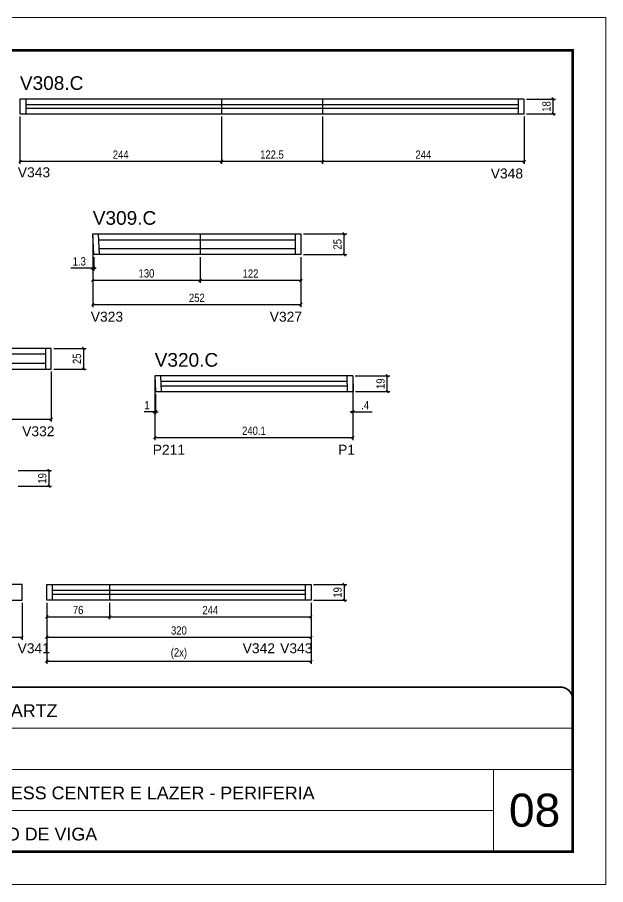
# Model space of a CAD drawing. Extents: x 3245 to 12416, y 917 to 10295.
# Drawn here: x 8786 to 9499, y 7809 to 8859 of the extents above; entities that cross this region are included whole.
import ezdxf

# ---------------------------------------------------------------- set-up
doc = ezdxf.new("R2010")
doc.units = 0
doc.linetypes.add('CONTINUO', pattern=[0])
doc.linetypes.add('DASHED', pattern=[0.75, 0.5, -0.25])
for name, color, linetype in [('5', 5, 'Continuous'), ('COTA', 241, 'Continuous'), ('NOMENCLATURA', 7, 'Continuous'), ('Painéis', 200, 'Continuous'), ('SARR_2.2x7', 40, 'Continuous')]:
    doc.layers.add(name, color=color, linetype=linetype)
for name, color, linetype, lineweight in [('CARIMBO', 255, 'Continuous', 9), ('Folhas', 255, 'Continuous', 9), ('SARRAFO DE PRESSAO', 251, 'DASHED', 9)]:
    doc.layers.add(name, color=color, linetype=linetype, lineweight=lineweight)
doc.styles.add('ARIAL', font='arial.ttf')
doc.styles.add('COTA TECNICA', font='techl___.ttf', dxfattribs={"height": 10})
doc.styles.add('COTA TECNICA-50', font='techl___.ttf', dxfattribs={"height": 10})
doc.styles.get("Standard").update_dxf_attribs({"font": 'arial.ttf'})
doc.dimstyles.new('COTA PAINEL-50', dxfattribs={"dimtxt": 10, "dimasz": 3, "dimexe": 3, "dimexo": 3, "dimgap": 3, "dimtad": 1, "dimdec": 1, "dimzin": 12, "dimdsep": 46, "dimtxsty": 'COTA TECNICA-50', "dimblk1": 'OBLIQUE', "dimblk2": 'OBLIQUE', "dimsah": 1, "dimcen": 0.9, "dimclrd": 4, "dimclre": 4, "dimclrt": 240, "dimadec": 1, "dimazin": 3, "dimtfac": 1, "dimtdec": 1, "dimtmove": 0, "dimatfit": 3, "dimfxl": 1, "dimtolj": 1, "dimtzin": 12, "dimarcsym": 0})
doc.dimstyles.new('PAINEL', dxfattribs={"dimtxt": 10, "dimasz": 3, "dimexe": 3, "dimexo": 3, "dimgap": 3, "dimtad": 1, "dimdec": 1, "dimzin": 12, "dimdsep": 46, "dimtxsty": 'COTA TECNICA', "dimblk1": 'OBLIQUE', "dimblk2": 'OBLIQUE', "dimsah": 1, "dimcen": 0.9, "dimclrd": 4, "dimclre": 4, "dimclrt": 240, "dimadec": 1, "dimazin": 3, "dimtfac": 1, "dimtdec": 1, "dimtmove": 0, "dimatfit": 3, "dimfxl": 1, "dimtolj": 1, "dimtzin": 12, "dimarcsym": 0})

# ---------------------------------------------------------------- blocks, each defined once
blk = doc.blocks.new('9999999999')
at = {"color": 30, "linetype": 'CONTINUO'}
for p, q in [((98564.6, 34379.6), (99584, 34379.6)), ((98564.6, 34329.8), (99488, 34329.8)), ((99584, 34329.8), (99488, 34329.8)), ((99488, 34329.8), (99488, 34230.2)), ((98564.6, 34280), (99488, 34280))]:
    blk.add_line(p, q, dxfattribs=at)
at = {"color": 30, "linetype": 'CONTINUO', "const_width": 2}
blk.add_lwpolyline([(99584, 34230.2), (99584, 34414.4, 0.414214), (99569, 34429.4), (98229, 34429.4, 0.414214), (98214, 34414.4), (98214, 34245.2, 0.414214), (98229, 34230.2), (99584, 34230.2)], format="xyb", dxfattribs=at)
at = {"layer": 'Folhas'}
blk.add_lwpolyline([(98139, 34190.2), (99624, 34190.2), (99624, 35240.2), (98139, 35240.2)], close=True, dxfattribs=at)
at = {"layer": 'Folhas', "color": 30, "const_width": 3}
blk.add_lwpolyline([(98214, 34230.2), (99584, 34230.2), (99584, 35200.2), (98214, 35200.2)], close=True, dxfattribs=at)
at = {"color": 7, "linetype": 'Continuous', "ltscale": 5, "style": 'ARIAL'}
for s, height, p in [('SCHWARTZ', 15.48, (98837.7, 34393.1)), ('BUSINESS CENTER E LAZER - PERIFERIA', 15.483, (98837.7, 34293.5)), ('FUNDO DE VIGA', 15.483, (98837.7, 34243.7))]:
    blk.add_text(s, height=height, dxfattribs=at).set_placement(p)
blk = doc.blocks.new('_Oblique')
at = {"color": 0, "linetype": 'ByBlock', "lineweight": -2}
blk.add_line((-0.5, -0.5), (0.5, 0.5), dxfattribs=at)
blk = doc.blocks.new('*D796')
at = {"layer": 'COTA', "color": 4, "linetype": 'ByBlock', "lineweight": -2, "transparency": 16777216}
for p, q in [((8789.6, 8738.8), (8789.6, 8681.4)), ((9033.6, 8738.8), (9033.6, 8681.4)), ((8789.6, 8684.4), (9033.6, 8684.4))]:
    blk.add_line(p, q, dxfattribs=at)
at = {"layer": 'Defpoints', "color": 0, "linetype": 'ByBlock', "transparency": 16777216}
for p in [(8789.6, 8741.8), (9033.6, 8741.8), (9033.6, 8684.4)]:
    blk.add_point(p, dxfattribs=at)
at = {"layer": 'COTA', "color": 4, "linetype": 'ByBlock', "lineweight": -2, "transparency": 16777216, "xscale": 3, "yscale": 3, "zscale": 3, "rotation": 180}
blk.add_blockref('_Oblique', (8789.6, 8684.4), dxfattribs=at)
at = {"layer": 'COTA', "color": 4, "linetype": 'ByBlock', "lineweight": -2, "transparency": 16777216, "xscale": 3, "yscale": 3, "zscale": 3}
blk.add_blockref('_Oblique', (9033.6, 8684.4), dxfattribs=at)
at = {"layer": 'COTA', "color": 240, "linetype": 'ByBlock', "transparency": 16777216, "insert": (8911.6, 8692.5), "char_height": 10, "attachment_point": 5, "style": 'COTA TECNICA-50'}
blk.add_mtext('\\A1;244', dxfattribs=at)
blk = doc.blocks.new('*D802')
at = {"layer": 'COTA', "color": 4, "linetype": 'ByBlock', "lineweight": -2, "transparency": 16777216}
for p, q in [((9033.6, 8738.8), (9033.6, 8681.4)), ((9156.1, 8738.8), (9156.1, 8681.4)), ((9033.6, 8684.4), (9156.1, 8684.4))]:
    blk.add_line(p, q, dxfattribs=at)
at = {"layer": 'Defpoints', "color": 0, "linetype": 'ByBlock', "transparency": 16777216}
for p in [(9033.6, 8741.8), (9156.1, 8741.8), (9156.1, 8684.4)]:
    blk.add_point(p, dxfattribs=at)
at = {"layer": 'COTA', "color": 4, "linetype": 'ByBlock', "lineweight": -2, "transparency": 16777216, "xscale": 3, "yscale": 3, "zscale": 3, "rotation": 180}
blk.add_blockref('_Oblique', (9033.6, 8684.4), dxfattribs=at)
at = {"layer": 'COTA', "color": 4, "linetype": 'ByBlock', "lineweight": -2, "transparency": 16777216, "xscale": 3, "yscale": 3, "zscale": 3}
blk.add_blockref('_Oblique', (9156.1, 8684.4), dxfattribs=at)
at = {"layer": 'COTA', "color": 240, "linetype": 'ByBlock', "transparency": 16777216, "insert": (9094.8, 8692.5), "char_height": 10, "attachment_point": 5, "style": 'COTA TECNICA-50'}
blk.add_mtext('\\A1;122.5', dxfattribs=at)
blk = doc.blocks.new('*D803')
at = {"layer": 'COTA', "color": 4, "linetype": 'ByBlock', "lineweight": -2, "transparency": 16777216}
for p, q in [((9156.1, 8738.8), (9156.1, 8681.4)), ((9400.1, 8738.8), (9400.1, 8681.4)), ((9156.1, 8684.4), (9400.1, 8684.4))]:
    blk.add_line(p, q, dxfattribs=at)
at = {"layer": 'Defpoints', "color": 0, "linetype": 'ByBlock', "transparency": 16777216}
for p in [(9156.1, 8741.8), (9400.1, 8741.8), (9400.1, 8684.4)]:
    blk.add_point(p, dxfattribs=at)
at = {"layer": 'COTA', "color": 4, "linetype": 'ByBlock', "lineweight": -2, "transparency": 16777216, "xscale": 3, "yscale": 3, "zscale": 3, "rotation": 180}
blk.add_blockref('_Oblique', (9156.1, 8684.4), dxfattribs=at)
at = {"layer": 'COTA', "color": 4, "linetype": 'ByBlock', "lineweight": -2, "transparency": 16777216, "xscale": 3, "yscale": 3, "zscale": 3}
blk.add_blockref('_Oblique', (9400.1, 8684.4), dxfattribs=at)
at = {"layer": 'COTA', "color": 240, "linetype": 'ByBlock', "transparency": 16777216, "insert": (9278.1, 8692.5), "char_height": 10, "attachment_point": 5, "style": 'COTA TECNICA-50'}
blk.add_mtext('\\A1;244', dxfattribs=at)
blk = doc.blocks.new('*D804')
at = {"layer": 'COTA', "color": 4, "linetype": 'ByBlock', "lineweight": -2, "transparency": 16777216}
for p, q in [((9403.1, 8759.8), (9438.3, 8759.8)), ((9435.3, 8741.8), (9435.3, 8759.8)), ((9403.1, 8741.8), (9438.3, 8741.8))]:
    blk.add_line(p, q, dxfattribs=at)
at = {"layer": 'Defpoints', "color": 0, "linetype": 'ByBlock', "transparency": 16777216}
for p in [(9400.1, 8759.8), (9435.3, 8759.8), (9400.1, 8741.8)]:
    blk.add_point(p, dxfattribs=at)
at = {"layer": 'COTA', "color": 4, "linetype": 'ByBlock', "lineweight": -2, "transparency": 16777216, "xscale": 3, "yscale": 3, "zscale": 3}
for p, rotation in [((9435.3, 8759.8), 90), ((9435.3, 8741.8), 270)]:
    blk.add_blockref('_Oblique', p, dxfattribs=dict(at, rotation=rotation))
at = {"layer": 'COTA', "color": 240, "linetype": 'ByBlock', "transparency": 16777216, "insert": (9427.2, 8750.8), "char_height": 10, "attachment_point": 5, "rotation": 90, "style": 'COTA TECNICA-50'}
blk.add_mtext('\\A1;18', dxfattribs=at)
blk = doc.blocks.new('*D818')
at = {"layer": 'COTA', "color": 4, "linetype": 'ByBlock', "lineweight": -2, "transparency": 16777216}
for p, q in [((8671.5, 8429.9), (8671.5, 8369.3)), ((8827.5, 8429.9), (8827.5, 8369.3)), ((8671.5, 8372.3), (8827.5, 8372.3))]:
    blk.add_line(p, q, dxfattribs=at)
at = {"layer": 'Defpoints', "color": 0, "linetype": 'ByBlock', "transparency": 16777216}
for p in [(8671.5, 8432.9), (8827.5, 8432.9), (8827.5, 8372.3)]:
    blk.add_point(p, dxfattribs=at)
at = {"layer": 'COTA', "color": 4, "linetype": 'ByBlock', "lineweight": -2, "transparency": 16777216, "xscale": 3, "yscale": 3, "zscale": 3, "rotation": 180}
blk.add_blockref('_Oblique', (8671.5, 8372.3), dxfattribs=at)
at = {"layer": 'COTA', "color": 4, "linetype": 'ByBlock', "lineweight": -2, "transparency": 16777216, "xscale": 3, "yscale": 3, "zscale": 3}
blk.add_blockref('_Oblique', (8827.5, 8372.3), dxfattribs=at)
at = {"layer": 'COTA', "color": 240, "linetype": 'ByBlock', "transparency": 16777216, "insert": (8749.5, 8380.4), "char_height": 10, "attachment_point": 5, "style": 'COTA TECNICA-50'}
blk.add_mtext('\\A1;156', dxfattribs=at)
blk = doc.blocks.new('*D819')
at = {"layer": 'COTA', "color": 4, "linetype": 'ByBlock', "lineweight": -2, "transparency": 16777216}
for p, q in [((8830.5, 8457.9), (8869.8, 8457.9)), ((8866.8, 8432.9), (8866.8, 8457.9)), ((8830.5, 8432.9), (8869.8, 8432.9))]:
    blk.add_line(p, q, dxfattribs=at)
at = {"layer": 'Defpoints', "color": 0, "linetype": 'ByBlock', "transparency": 16777216}
for p in [(8827.5, 8457.9), (8866.8, 8457.9), (8827.5, 8432.9)]:
    blk.add_point(p, dxfattribs=at)
at = {"layer": 'COTA', "color": 4, "linetype": 'ByBlock', "lineweight": -2, "transparency": 16777216, "xscale": 3, "yscale": 3, "zscale": 3}
for p, rotation in [((8866.8, 8457.9), 90), ((8866.8, 8432.9), 270)]:
    blk.add_blockref('_Oblique', p, dxfattribs=dict(at, rotation=rotation))
at = {"layer": 'COTA', "color": 240, "linetype": 'ByBlock', "transparency": 16777216, "insert": (8858.7, 8445.4), "char_height": 10, "attachment_point": 5, "rotation": 90, "style": 'COTA TECNICA-50'}
blk.add_mtext('\\A1;25', dxfattribs=at)
blk = doc.blocks.new('*D827')
at = {"layer": 'COTA', "color": 4, "linetype": 'ByBlock', "lineweight": -2, "transparency": 16777216}
for p, q in [((8548.2, 8150), (8548.2, 8105.2)), ((8792.2, 8150), (8792.2, 8105.2)), ((8548.2, 8108.2), (8792.2, 8108.2))]:
    blk.add_line(p, q, dxfattribs=at)
at = {"layer": 'Defpoints', "color": 0, "linetype": 'ByBlock', "transparency": 16777216}
for p in [(8548.2, 8153), (8792.2, 8153), (8792.2, 8108.2)]:
    blk.add_point(p, dxfattribs=at)
at = {"layer": 'COTA', "color": 4, "linetype": 'ByBlock', "lineweight": -2, "transparency": 16777216, "xscale": 3, "yscale": 3, "zscale": 3, "rotation": 180}
blk.add_blockref('_Oblique', (8548.2, 8108.2), dxfattribs=at)
at = {"layer": 'COTA', "color": 4, "linetype": 'ByBlock', "lineweight": -2, "transparency": 16777216, "xscale": 3, "yscale": 3, "zscale": 3}
blk.add_blockref('_Oblique', (8792.2, 8108.2), dxfattribs=at)
at = {"layer": 'COTA', "color": 240, "linetype": 'ByBlock', "transparency": 16777216, "insert": (8670.2, 8116.2), "char_height": 10, "attachment_point": 5, "style": 'COTA TECNICA-50'}
blk.add_mtext('\\A1;244', dxfattribs=at)
blk = doc.blocks.new('*D821')
at = {"layer": 'COTA', "color": 4, "lineweight": -2, "transparency": 16777216}
for p, q in [((8787.6, 8310.1), (8827.8, 8310.1)), ((8824.8, 8310.1), (8824.8, 8291.1)), ((8787.6, 8291.1), (8827.8, 8291.1))]:
    blk.add_line(p, q, dxfattribs=at)
at = {"layer": 'Defpoints', "color": 0, "transparency": 16777216}
for p in [(8784.6, 8310.1), (8784.6, 8291.1), (8824.8, 8291.1)]:
    blk.add_point(p, dxfattribs=at)
at = {"layer": 'COTA', "color": 4, "lineweight": -2, "transparency": 16777216, "xscale": 3, "yscale": 3, "zscale": 3}
for p, rotation in [((8824.8, 8310.1), 90), ((8824.8, 8291.1), 270)]:
    blk.add_blockref('_Oblique', p, dxfattribs=dict(at, rotation=rotation))
at = {"layer": 'COTA', "color": 240, "transparency": 16777216, "insert": (8816.7, 8300.6), "char_height": 10, "attachment_point": 5, "rotation": 90, "style": 'COTA TECNICA'}
blk.add_mtext('\\A1;19', dxfattribs=at)
blk = doc.blocks.new('*D831')
at = {"layer": 'COTA', "color": 4, "linetype": 'ByBlock', "lineweight": -2, "transparency": 16777216}
for p, q in [((8822.2, 8150), (8822.2, 8105.2)), ((9142.1, 8150), (9142.1, 8105.2)), ((8822.2, 8108.2), (9142.1, 8108.2))]:
    blk.add_line(p, q, dxfattribs=at)
at = {"layer": 'Defpoints', "color": 0, "linetype": 'ByBlock', "transparency": 16777216}
for p in [(8822.2, 8153), (9142.1, 8153), (9142.1, 8108.2)]:
    blk.add_point(p, dxfattribs=at)
at = {"layer": 'COTA', "color": 4, "linetype": 'ByBlock', "lineweight": -2, "transparency": 16777216, "xscale": 3, "yscale": 3, "zscale": 3, "rotation": 180}
blk.add_blockref('_Oblique', (8822.2, 8108.2), dxfattribs=at)
at = {"layer": 'COTA', "color": 4, "linetype": 'ByBlock', "lineweight": -2, "transparency": 16777216, "xscale": 3, "yscale": 3, "zscale": 3}
blk.add_blockref('_Oblique', (9142.1, 8108.2), dxfattribs=at)
at = {"layer": 'COTA', "color": 240, "linetype": 'ByBlock', "transparency": 16777216, "insert": (8982.1, 8116.4), "char_height": 10, "attachment_point": 5, "style": 'COTA TECNICA-50'}
blk.add_mtext('\\A1;320', dxfattribs=at)
blk = doc.blocks.new('*D832')
at = {"layer": 'COTA', "color": 4, "linetype": 'ByBlock', "lineweight": -2, "transparency": 16777216}
for p, q in [((8822.2, 8150), (8822.2, 8130)), ((8898.1, 8150), (8898.1, 8130)), ((8822.2, 8133), (8898.1, 8133))]:
    blk.add_line(p, q, dxfattribs=at)
at = {"layer": 'Defpoints', "color": 0, "linetype": 'ByBlock', "transparency": 16777216}
for p in [(8822.2, 8153), (8898.1, 8153), (8898.1, 8133)]:
    blk.add_point(p, dxfattribs=at)
at = {"layer": 'COTA', "color": 4, "linetype": 'ByBlock', "lineweight": -2, "transparency": 16777216, "xscale": 3, "yscale": 3, "zscale": 3, "rotation": 180}
blk.add_blockref('_Oblique', (8822.2, 8133), dxfattribs=at)
at = {"layer": 'COTA', "color": 4, "linetype": 'ByBlock', "lineweight": -2, "transparency": 16777216, "xscale": 3, "yscale": 3, "zscale": 3}
blk.add_blockref('_Oblique', (8898.1, 8133), dxfattribs=at)
at = {"layer": 'COTA', "color": 240, "linetype": 'ByBlock', "transparency": 16777216, "insert": (8860.1, 8141.1), "char_height": 10, "attachment_point": 5, "style": 'COTA TECNICA-50'}
blk.add_mtext('\\A1;76', dxfattribs=at)
blk = doc.blocks.new('*D833')
at = {"layer": 'COTA', "color": 4, "linetype": 'ByBlock', "lineweight": -2, "transparency": 16777216}
for p, q in [((8898.1, 8150), (8898.1, 8130)), ((9142.1, 8150), (9142.1, 8130)), ((8898.1, 8133), (9142.1, 8133))]:
    blk.add_line(p, q, dxfattribs=at)
at = {"layer": 'Defpoints', "color": 0, "linetype": 'ByBlock', "transparency": 16777216}
for p in [(8898.1, 8153), (9142.1, 8153), (9142.1, 8133)]:
    blk.add_point(p, dxfattribs=at)
at = {"layer": 'COTA', "color": 4, "linetype": 'ByBlock', "lineweight": -2, "transparency": 16777216, "xscale": 3, "yscale": 3, "zscale": 3, "rotation": 180}
blk.add_blockref('_Oblique', (8898.1, 8133), dxfattribs=at)
at = {"layer": 'COTA', "color": 4, "linetype": 'ByBlock', "lineweight": -2, "transparency": 16777216, "xscale": 3, "yscale": 3, "zscale": 3}
blk.add_blockref('_Oblique', (9142.1, 8133), dxfattribs=at)
at = {"layer": 'COTA', "color": 240, "linetype": 'ByBlock', "transparency": 16777216, "insert": (9020.1, 8141.1), "char_height": 10, "attachment_point": 5, "style": 'COTA TECNICA-50'}
blk.add_mtext('\\A1;244', dxfattribs=at)
blk = doc.blocks.new('*D822')
at = {"layer": 'COTA', "color": 4, "lineweight": -2, "transparency": 16777216}
for p, q in [((9145.1, 8172), (9185.3, 8172)), ((9182.3, 8172), (9182.3, 8153)), ((9145.1, 8153), (9185.3, 8153))]:
    blk.add_line(p, q, dxfattribs=at)
at = {"layer": 'Defpoints', "color": 0, "transparency": 16777216}
for p in [(9142.1, 8172), (9142.1, 8153), (9182.3, 8153)]:
    blk.add_point(p, dxfattribs=at)
at = {"layer": 'COTA', "color": 4, "lineweight": -2, "transparency": 16777216, "xscale": 3, "yscale": 3, "zscale": 3}
for p, rotation in [((9182.3, 8172), 90), ((9182.3, 8153), 270)]:
    blk.add_blockref('_Oblique', p, dxfattribs=dict(at, rotation=rotation))
at = {"layer": 'COTA', "color": 240, "transparency": 16777216, "insert": (9174.3, 8162.5), "char_height": 10, "attachment_point": 5, "rotation": 90, "style": 'COTA TECNICA'}
blk.add_mtext('\\A1;19', dxfattribs=at)
blk = doc.blocks.new('*D834')
at = {"layer": 'COTA', "color": 4, "lineweight": -2, "transparency": 16777216}
for p, q in [((8822.2, 8150), (8822.2, 8076.1)), ((9142.1, 8150), (9142.1, 8076.1)), ((8822.2, 8079.1), (9142.1, 8079.1))]:
    blk.add_line(p, q, dxfattribs=at)
at = {"layer": 'Defpoints', "color": 0, "transparency": 16777216}
for p in [(8822.2, 8153), (9142.1, 8153), (9142.1, 8079.1)]:
    blk.add_point(p, dxfattribs=at)
at = {"layer": 'COTA', "color": 4, "lineweight": -2, "transparency": 16777216, "xscale": 3, "yscale": 3, "zscale": 3, "rotation": 180}
blk.add_blockref('_Oblique', (8822.2, 8079.1), dxfattribs=at)
at = {"layer": 'COTA', "color": 4, "lineweight": -2, "transparency": 16777216, "xscale": 3, "yscale": 3, "zscale": 3}
blk.add_blockref('_Oblique', (9142.1, 8079.1), dxfattribs=at)
at = {"layer": 'COTA', "color": 240, "transparency": 16777216, "insert": (8982.1, 8088.4), "char_height": 10, "attachment_point": 5, "style": 'COTA TECNICA'}
blk.add_mtext('\\A1;(2x)', dxfattribs=at)
blk = doc.blocks.new('*D835')
at = {"layer": 'COTA', "color": 4, "linetype": 'ByBlock', "lineweight": -2, "transparency": 16777216}
for p, q in [((8877.8, 8593.5), (8877.8, 8508)), ((9129.8, 8568.5), (9129.8, 8508)), ((8877.8, 8511), (9129.8, 8511))]:
    blk.add_line(p, q, dxfattribs=at)
at = {"layer": 'Defpoints', "color": 0, "linetype": 'ByBlock', "transparency": 16777216}
for p in [(8877.8, 8596.5), (9129.8, 8571.5), (9129.8, 8511)]:
    blk.add_point(p, dxfattribs=at)
at = {"layer": 'COTA', "color": 4, "linetype": 'ByBlock', "lineweight": -2, "transparency": 16777216, "xscale": 3, "yscale": 3, "zscale": 3, "rotation": 180}
blk.add_blockref('_Oblique', (8877.8, 8511), dxfattribs=at)
at = {"layer": 'COTA', "color": 4, "linetype": 'ByBlock', "lineweight": -2, "transparency": 16777216, "xscale": 3, "yscale": 3, "zscale": 3}
blk.add_blockref('_Oblique', (9129.8, 8511), dxfattribs=at)
at = {"layer": 'COTA', "color": 240, "linetype": 'ByBlock', "transparency": 16777216, "insert": (9003.8, 8519.1), "char_height": 10, "attachment_point": 5, "style": 'COTA TECNICA-50'}
blk.add_mtext('\\A1;252', dxfattribs=at)
blk = doc.blocks.new('*D836')
at = {"layer": 'COTA', "color": 4, "linetype": 'ByBlock', "lineweight": -2, "transparency": 16777216}
for p, q in [((8877.8, 8593.5), (8877.8, 8552)), ((8879.1, 8568.5), (8879.1, 8552)), ((8877.8, 8555), (8851.2, 8555)), ((8879.1, 8555), (8877.8, 8555)), ((8879.1, 8555), (8882.1, 8555))]:
    blk.add_line(p, q, dxfattribs=at)
at = {"layer": 'Defpoints', "color": 0, "linetype": 'ByBlock', "transparency": 16777216}
for p in [(8877.8, 8596.5), (8879.1, 8571.5), (8877.8, 8555)]:
    blk.add_point(p, dxfattribs=at)
at = {"layer": 'COTA', "color": 4, "linetype": 'ByBlock', "lineweight": -2, "transparency": 16777216, "xscale": 3, "yscale": 3, "zscale": 3}
blk.add_blockref('_Oblique', (8877.8, 8555), dxfattribs=at)
at = {"layer": 'COTA', "color": 4, "linetype": 'ByBlock', "lineweight": -2, "transparency": 16777216, "xscale": 3, "yscale": 3, "zscale": 3, "rotation": 180}
blk.add_blockref('_Oblique', (8879.1, 8555), dxfattribs=at)
at = {"layer": 'COTA', "color": 240, "linetype": 'ByBlock', "transparency": 16777216, "insert": (8861.5, 8563.2), "char_height": 10, "attachment_point": 5, "style": 'COTA TECNICA-50'}
blk.add_mtext('\\A1;1.3', dxfattribs=at)
blk = doc.blocks.new('*D837')
at = {"layer": 'COTA', "color": 4, "linetype": 'ByBlock', "lineweight": -2, "transparency": 16777216}
for p, q in [((8877.8, 8593.5), (8877.8, 8537.4)), ((9007.8, 8568.5), (9007.8, 8537.4)), ((8877.8, 8540.4), (9007.8, 8540.4))]:
    blk.add_line(p, q, dxfattribs=at)
at = {"layer": 'Defpoints', "color": 0, "linetype": 'ByBlock', "transparency": 16777216}
for p in [(8877.8, 8596.5), (9007.8, 8571.5), (9007.8, 8540.4)]:
    blk.add_point(p, dxfattribs=at)
at = {"layer": 'COTA', "color": 4, "linetype": 'ByBlock', "lineweight": -2, "transparency": 16777216, "xscale": 3, "yscale": 3, "zscale": 3, "rotation": 180}
blk.add_blockref('_Oblique', (8877.8, 8540.4), dxfattribs=at)
at = {"layer": 'COTA', "color": 4, "linetype": 'ByBlock', "lineweight": -2, "transparency": 16777216, "xscale": 3, "yscale": 3, "zscale": 3}
blk.add_blockref('_Oblique', (9007.8, 8540.4), dxfattribs=at)
at = {"layer": 'COTA', "color": 240, "linetype": 'ByBlock', "transparency": 16777216, "insert": (8942.8, 8548.7), "char_height": 10, "attachment_point": 5, "style": 'COTA TECNICA-50'}
blk.add_mtext('\\A1;130', dxfattribs=at)
blk = doc.blocks.new('*D838')
at = {"layer": 'COTA', "color": 4, "linetype": 'ByBlock', "lineweight": -2, "transparency": 16777216}
for p, q in [((9007.8, 8568.5), (9007.8, 8537.4)), ((9129.8, 8568.5), (9129.8, 8537.4)), ((9007.8, 8540.4), (9129.8, 8540.4))]:
    blk.add_line(p, q, dxfattribs=at)
at = {"layer": 'Defpoints', "color": 0, "linetype": 'ByBlock', "transparency": 16777216}
for p in [(9007.8, 8571.5), (9129.8, 8571.5), (9129.8, 8540.4)]:
    blk.add_point(p, dxfattribs=at)
at = {"layer": 'COTA', "color": 4, "linetype": 'ByBlock', "lineweight": -2, "transparency": 16777216, "xscale": 3, "yscale": 3, "zscale": 3, "rotation": 180}
blk.add_blockref('_Oblique', (9007.8, 8540.4), dxfattribs=at)
at = {"layer": 'COTA', "color": 4, "linetype": 'ByBlock', "lineweight": -2, "transparency": 16777216, "xscale": 3, "yscale": 3, "zscale": 3}
blk.add_blockref('_Oblique', (9129.8, 8540.4), dxfattribs=at)
at = {"layer": 'COTA', "color": 240, "linetype": 'ByBlock', "transparency": 16777216, "insert": (9068.8, 8548.5), "char_height": 10, "attachment_point": 5, "style": 'COTA TECNICA-50'}
blk.add_mtext('\\A1;122', dxfattribs=at)
blk = doc.blocks.new('*D839')
at = {"layer": 'COTA', "color": 4, "lineweight": -2, "transparency": 16777216}
for p, q in [((9132.8, 8596.5), (9185.3, 8596.5)), ((9182.3, 8571.5), (9182.3, 8596.5)), ((9132.8, 8571.5), (9185.3, 8571.5))]:
    blk.add_line(p, q, dxfattribs=at)
at = {"layer": 'Defpoints', "color": 0, "transparency": 16777216}
for p in [(9129.8, 8596.5), (9182.3, 8596.5), (9129.8, 8571.5)]:
    blk.add_point(p, dxfattribs=at)
at = {"layer": 'COTA', "color": 4, "lineweight": -2, "transparency": 16777216, "xscale": 3, "yscale": 3, "zscale": 3}
for p, rotation in [((9182.3, 8596.5), 90), ((9182.3, 8571.5), 270)]:
    blk.add_blockref('_Oblique', p, dxfattribs=dict(at, rotation=rotation))
at = {"layer": 'COTA', "color": 240, "transparency": 16777216, "insert": (9174.1, 8584), "char_height": 10, "attachment_point": 5, "rotation": 90, "style": 'COTA TECNICA'}
blk.add_mtext('\\A1;25', dxfattribs=at)
blk = doc.blocks.new('*D842')
at = {"layer": 'COTA', "color": 4, "lineweight": -2, "transparency": 16777216}
for p, q in [((8952.8, 8421.7), (8952.8, 8347)), ((9192.9, 8402.7), (9192.9, 8347)), ((8952.8, 8350), (9192.9, 8350))]:
    blk.add_line(p, q, dxfattribs=at)
at = {"layer": 'Defpoints', "color": 0, "transparency": 16777216}
for p in [(8952.8, 8424.7), (9192.9, 8405.7), (9192.9, 8350)]:
    blk.add_point(p, dxfattribs=at)
at = {"layer": 'COTA', "color": 4, "lineweight": -2, "transparency": 16777216, "xscale": 3, "yscale": 3, "zscale": 3, "rotation": 180}
blk.add_blockref('_Oblique', (8952.8, 8350), dxfattribs=at)
at = {"layer": 'COTA', "color": 4, "lineweight": -2, "transparency": 16777216, "xscale": 3, "yscale": 3, "zscale": 3}
blk.add_blockref('_Oblique', (9192.9, 8350), dxfattribs=at)
at = {"layer": 'COTA', "color": 240, "transparency": 16777216, "insert": (9072.9, 8358.1), "char_height": 10, "attachment_point": 5, "style": 'COTA TECNICA'}
blk.add_mtext('\\A1;240.1', dxfattribs=at)
blk = doc.blocks.new('*D843')
at = {"layer": 'COTA', "color": 4, "lineweight": -2, "transparency": 16777216}
for p, q in [((9195.6, 8424.7), (9237.4, 8424.7)), ((9234.4, 8405.7), (9234.4, 8424.7)), ((9195.9, 8405.7), (9237.4, 8405.7))]:
    blk.add_line(p, q, dxfattribs=at)
at = {"layer": 'Defpoints', "color": 0, "transparency": 16777216}
for p in [(9192.6, 8424.7), (9234.4, 8424.7), (9192.9, 8405.7)]:
    blk.add_point(p, dxfattribs=at)
at = {"layer": 'COTA', "color": 4, "lineweight": -2, "transparency": 16777216, "xscale": 3, "yscale": 3, "zscale": 3}
for p, rotation in [((9234.4, 8424.7), 90), ((9234.4, 8405.7), 270)]:
    blk.add_blockref('_Oblique', p, dxfattribs=dict(at, rotation=rotation))
at = {"layer": 'COTA', "color": 240, "transparency": 16777216, "insert": (9226.3, 8415.2), "char_height": 10, "attachment_point": 5, "rotation": 90, "style": 'COTA TECNICA'}
blk.add_mtext('\\A1;19', dxfattribs=at)
blk = doc.blocks.new('*D844')
at = {"layer": 'COTA', "color": 4, "lineweight": -2, "transparency": 16777216}
for p, q in [((9192.6, 8421.7), (9192.6, 8378.1)), ((9192.9, 8402.7), (9192.9, 8378.1)), ((9192.6, 8381.1), (9189.6, 8381.1)), ((9192.6, 8381.1), (9192.9, 8381.1)), ((9192.9, 8381.1), (9216.3, 8381.1))]:
    blk.add_line(p, q, dxfattribs=at)
at = {"layer": 'Defpoints', "color": 0, "transparency": 16777216}
for p in [(9192.6, 8424.7), (9192.9, 8405.7), (9192.9, 8381.1)]:
    blk.add_point(p, dxfattribs=at)
at = {"layer": 'COTA', "color": 4, "lineweight": -2, "transparency": 16777216, "xscale": 3, "yscale": 3, "zscale": 3}
blk.add_blockref('_Oblique', (9192.6, 8381.1), dxfattribs=at)
at = {"layer": 'COTA', "color": 4, "lineweight": -2, "transparency": 16777216, "xscale": 3, "yscale": 3, "zscale": 3, "rotation": 180}
blk.add_blockref('_Oblique', (9192.9, 8381.1), dxfattribs=at)
at = {"layer": 'COTA', "color": 240, "transparency": 16777216, "insert": (9207.6, 8389.2), "char_height": 10, "attachment_point": 5, "style": 'COTA TECNICA'}
blk.add_mtext('\\A1;.4', dxfattribs=at)
blk = doc.blocks.new('*D845')
at = {"layer": 'COTA', "color": 4, "lineweight": -2, "transparency": 16777216}
for p, q in [((8952.8, 8421.7), (8952.8, 8378.1)), ((8953.8, 8402.7), (8953.8, 8378.1)), ((8952.8, 8381.1), (8940.2, 8381.1)), ((8953.8, 8381.1), (8952.8, 8381.1)), ((8953.8, 8381.1), (8956.8, 8381.1))]:
    blk.add_line(p, q, dxfattribs=at)
at = {"layer": 'Defpoints', "color": 0, "transparency": 16777216}
for p in [(8952.8, 8424.7), (8953.8, 8405.7), (8952.8, 8381.1)]:
    blk.add_point(p, dxfattribs=at)
at = {"layer": 'COTA', "color": 4, "lineweight": -2, "transparency": 16777216, "xscale": 3, "yscale": 3, "zscale": 3}
blk.add_blockref('_Oblique', (8952.8, 8381.1), dxfattribs=at)
at = {"layer": 'COTA', "color": 4, "lineweight": -2, "transparency": 16777216, "xscale": 3, "yscale": 3, "zscale": 3, "rotation": 180}
blk.add_blockref('_Oblique', (8953.8, 8381.1), dxfattribs=at)
at = {"layer": 'COTA', "color": 240, "transparency": 16777216, "insert": (8943.5, 8389.2), "char_height": 10, "attachment_point": 5, "style": 'COTA TECNICA'}
blk.add_mtext('\\A1;1', dxfattribs=at)

msp = doc.modelspace()

# ---------------------------------------------------------------- linework, layer by layer
at = {"layer": 'Painéis', "linetype": 'Continuous'}
for p, q in [((9033.57, 8759.84), (9033.57, 8741.84)), ((9156.07, 8759.84), (9156.07, 8741.84)), ((9007.82, 8596.53), (9007.82, 8571.53)), ((8952.82, 8424.72), (8953.79, 8405.72)), ((9192.57, 8424.72), (9192.94, 8405.72)), ((8953.79, 8405.72), (9192.94, 8405.72)), ((8792.21, 8172.04), (8117.21, 8172.04)), ((8792.21, 8153.04), (8792.21, 8172.04)), ((8898.14, 8172.04), (8898.14, 8153.04)), ((8117.21, 8153.04), (8792.21, 8153.04))]:
    msp.add_line(p, q, dxfattribs=at)
for points in [[(8789.57, 8741.84), (9400.07, 8741.84), (9400.07, 8759.84), (8789.57, 8759.84)], [(9129.82, 8571.53), (8879.14, 8571.53), (8877.82, 8596.53), (9129.82, 8596.53)], [(8427.53, 8432.86), (8827.53, 8432.86), (8827.53, 8457.86), (8427.53, 8457.86)], [(9142.14, 8153.04), (8822.16, 8153.04), (8822.14, 8172.04), (9142.14, 8172.04)]]:
    msp.add_lwpolyline(points, close=True, dxfattribs=at)
msp.add_lwpolyline([(9192.57, 8424.72), (8952.82, 8424.72)], dxfattribs=at)
at = {"layer": 'SARR_2.2x7', "linetype": 'Continuous'}
for p, q in [((8796.57, 8759.84), (8796.57, 8741.84)), ((9393.07, 8759.84), (9393.07, 8741.84)), ((9033.57, 8752.84), (8796.57, 8752.84)), ((8796.57, 8748.84), (9033.57, 8748.84)), ((9156.07, 8752.84), (9033.57, 8752.84)), ((9033.57, 8748.84), (9156.07, 8748.84)), ((9393.07, 8752.84), (9156.07, 8752.84)), ((9156.07, 8748.84), (9393.07, 8748.84)), ((8886.14, 8571.53), (8884.83, 8596.53)), ((8885.2, 8589.53), (9122.82, 8589.53)), ((9122.82, 8596.53), (9122.82, 8571.53)), ((9122.82, 8578.53), (8885.77, 8578.53)), ((8820.53, 8457.86), (8820.53, 8432.86)), ((8820.53, 8450.86), (8671.53, 8450.86)), ((8671.53, 8439.86), (8820.53, 8439.86)), ((8959.83, 8424.72), (8960.8, 8405.72)), ((9185.57, 8424.72), (9185.94, 8405.72)), ((8960.44, 8412.72), (9185.81, 8412.72)), ((8829.16, 8153.04), (8829.15, 8172.04)), ((9135.14, 8172.04), (9135.14, 8153.04)), ((8829.15, 8165.04), (9135.14, 8165.04)), ((9135.14, 8160.04), (8829.16, 8160.04))]:
    msp.add_line(p, q, dxfattribs=at)
msp.add_lwpolyline([(9185.71, 8417.72), (8960.18, 8417.72)], dxfattribs=at)

# ---------------------------------------------------------------- block references
at = {"layer": 'SARRAFO DE PRESSAO', "color": 6, "linetype": 'ByBlock'}
msp.add_blockref('9999999999', (-90125.13, -26381.5), dxfattribs=at)

# ---------------------------------------------------------------- texts
at = {"layer": '5', "linetype": 'Continuous'}
for s, p in [('V343', (8787.06, 8665.16)), ('V348', (9359.69, 8663.71)), ('V323', (8875.41, 8490.28)), ('V327', (9092.07, 8490.28)), ('V332', (8792.31, 8351.61)), ('P211', (8950.42, 8329.28)), ('P1', (9174.85, 8329.28)), ('V341', (8786.77, 8088.92)), ('V342', (9059.3, 8088.92)), ('V343', (9104.68, 8088.92))]:
    msp.add_text(s, height=12, rotation=359.99996, dxfattribs=at).set_placement(p)
at = {"layer": 'CARIMBO', "style": 'ARIAL'}
msp.add_text('08', height=40, dxfattribs=at).set_placement((9381.7, 7878.85))
at = {"layer": 'NOMENCLATURA', "linetype": 'Continuous'}
for s, p in [('V308.C', (8789.57, 8770.91)), ('V309.C', (8877.82, 8607.6)), ('V320.C', (8952.82, 8435.79))]:
    msp.add_text(s, height=16.5, dxfattribs=at).set_placement(p)

# ---------------------------------------------------------------- dimensions: what is measured, and where the dimension line sits
at = {"layer": 'COTA', "linetype": 'ByBlock'}
for base, p1, p2, picture, middle in [((9435.25, 8759.84), (9400.07, 8741.84), (9400.07, 8759.84), '*D804', (9427.16, 8750.84)), ((8866.76, 8457.86), (8827.53, 8432.86), (8827.53, 8457.86), '*D819', (8858.65, 8445.36))]:
    dim = msp.add_linear_dim(base=base, p1=p1, p2=p2, angle=90, dimstyle='COTA PAINEL-50', override={"dimarcsym": 1}, dxfattribs=at)
    dim.commit()
    dim.dimension.update_dxf_attribs({"geometry": picture, "text_midpoint": middle})
for base, p1, p2, override, picture, middle in [((9033.57, 8684.41), (8789.57, 8741.84), (9033.57, 8741.84), {"dimarcsym": 1}, '*D796', (8911.57, 8692.48)), ((9156.07, 8684.41), (9033.57, 8741.84), (9156.07, 8741.84), {"dimarcsym": 1}, '*D802', (9094.82, 8692.52)), ((9400.07, 8684.41), (9156.07, 8741.84), (9400.07, 8741.84), {"dimtmove": 1, "dimarcsym": 1}, '*D803', (9278.07, 8692.48)), ((8877.82, 8554.99), (8879.14, 8571.53), (8877.82, 8596.53), {"dimarcsym": 1}, '*D836', (8861.5, 8563.21)), ((9129.82, 8510.98), (8877.82, 8596.53), (9129.82, 8571.53), {"dimarcsym": 1}, '*D835', (9003.82, 8519.09)), ((9007.82, 8540.43), (8877.82, 8596.53), (9007.82, 8571.53), {"dimarcsym": 1}, '*D837', (8942.82, 8548.65)), ((9129.82, 8540.43), (9007.82, 8571.53), (9129.82, 8571.53), {"dimtmove": 1, "dimarcsym": 1}, '*D838', (9068.82, 8548.49)), ((8827.53, 8372.31), (8671.53, 8432.86), (8827.53, 8432.86), {"dimarcsym": 1}, '*D818', (8749.53, 8380.42)), ((8792.21, 8108.16), (8548.21, 8153.04), (8792.21, 8153.04), {"dimarcsym": 1}, '*D827', (8670.21, 8116.23)), ((9142.14, 8108.16), (8822.16, 8153.04), (9142.14, 8153.04), {"dimarcsym": 1}, '*D831', (8982.15, 8116.38)), ((8898.14, 8132.99), (8822.16, 8153.04), (8898.14, 8153.04), {"dimarcsym": 1}, '*D832', (8860.15, 8141.1)), ((9142.14, 8132.99), (8898.14, 8153.04), (9142.14, 8153.04), {"dimtmove": 1, "dimarcsym": 1}, '*D833', (9020.14, 8141.07))]:
    dim = msp.add_linear_dim(base=base, p1=p1, p2=p2, dimstyle='COTA PAINEL-50', override=override, dxfattribs=at)
    dim.commit()
    dim.dimension.update_dxf_attribs({"geometry": picture, "text_midpoint": middle})
at = {"layer": 'COTA'}
for base, p1, p2, picture, middle in [((9182.26, 8596.53), (9129.82, 8571.53), (9129.82, 8596.53), '*D839', (9174.15, 8584.03)), ((9234.41, 8424.72), (9192.94, 8405.72), (9192.57, 8424.72), '*D843', (9226.32, 8415.22)), ((8824.83, 8291.07), (8784.63, 8310.07), (8784.63, 8291.07), '*D821', (8816.74, 8300.57)), ((9182.34, 8153.04), (9142.14, 8172.04), (9142.14, 8153.04), '*D822', (9174.25, 8162.54))]:
    dim = msp.add_linear_dim(base=base, p1=p1, p2=p2, angle=90, dimstyle='PAINEL', dxfattribs=at)
    dim.commit()
    dim.dimension.update_dxf_attribs({"geometry": picture, "text_midpoint": middle})
for base, p1, p2, picture, middle in [((8952.82, 8381.09), (8953.79, 8405.72), (8952.82, 8424.72), '*D845', (8943.53, 8389.15)), ((9192.94, 8349.98), (8952.82, 8424.72), (9192.94, 8405.72), '*D842', (9072.88, 8358.08)), ((9192.94, 8381.09), (9192.57, 8424.72), (9192.94, 8405.72), '*D844', (9207.65, 8389.17))]:
    dim = msp.add_linear_dim(base=base, p1=p1, p2=p2, dimstyle='PAINEL', dxfattribs=at)
    dim.commit()
    dim.dimension.update_dxf_attribs({"geometry": picture, "text_midpoint": middle})
dim = msp.add_linear_dim(base=(9142.14, 8079.14), p1=(8822.16, 8153.04), p2=(9142.14, 8153.04), text='(2x)', dimstyle='PAINEL', dxfattribs=at)
dim.commit()
dim.dimension.update_dxf_attribs({"geometry": '*D834', "text_midpoint": (8982.15, 8088.36)})

doc.saveas('drawing.dxf')
